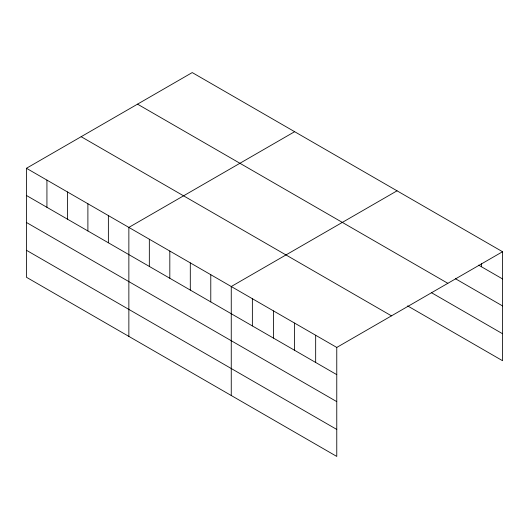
<?xml version="1.0" encoding="UTF-8"?>
<svg xmlns="http://www.w3.org/2000/svg" width="529" height="529" viewBox="0 0 529 529"><rect width="100%" height="100%" fill="white"/><g stroke="black" fill="none" stroke-linecap="round" stroke-linejoin="round"><path stroke-width="0.79" d="M26.45 168.282L336.768 347.441L336.768 456.428L26.45 277.269L26.45 168.282L192.232 72.572L502.55 251.731L502.55 360.718L407.594 305.894M294.633 131.695L128.858 227.404L128.858 336.391M397.041 190.817L231.259 286.526L231.259 395.513M336.768 347.441L502.55 251.731M478.633 265.128L502.55 278.935M455.423 278.717L502.55 305.927M137.52 104.153L447.845 283.313M431.505 292.716L502.55 333.733M81.155 136.694L391.48 315.859M26.45 195.485L336.768 374.651M26.45 222.478L336.768 401.637M26.45 250.283L336.768 429.442M481.45 263.455L481.45 266.755M315.668 335.26L315.668 362.464M294.567 323.08L294.567 350.284M273.467 310.893L273.467 338.097M252.366 298.713L252.366 325.917M210.78 274.703L210.78 301.907M190.301 262.88L190.301 290.084M169.816 251.057L169.816 278.261M149.337 239.227L149.337 266.437M108.372 215.581L108.372 242.785M87.893 203.758L87.893 230.961M67.414 191.928L67.414 219.138M46.929 180.105L46.929 207.308"/></g></svg>
